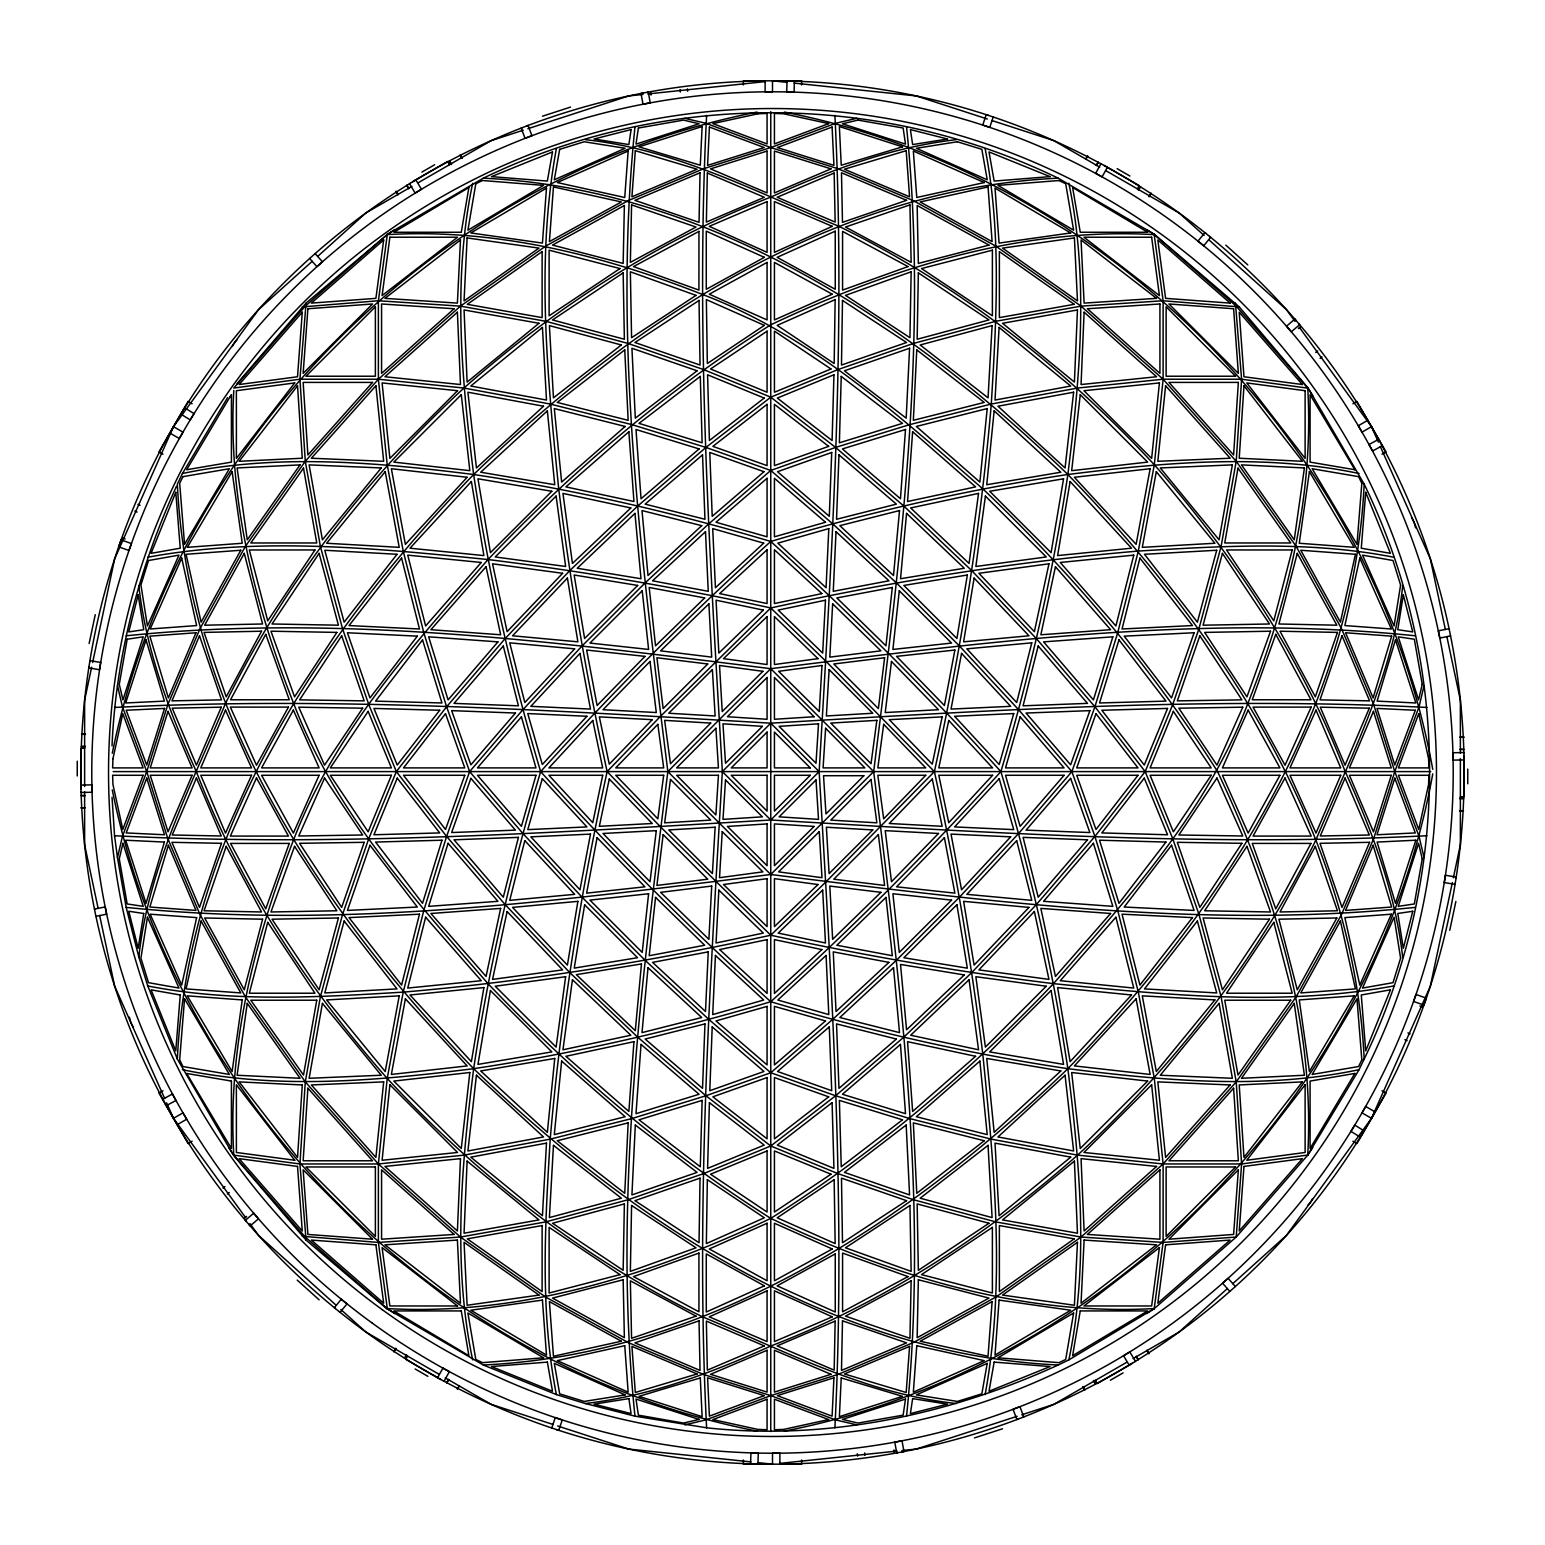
<?xml version="1.0" encoding="UTF-8"?>
<svg xmlns="http://www.w3.org/2000/svg" width="1545" height="1545" viewBox="0 0 1545 1545"><rect width="100%" height="100%" fill="white"/><g stroke="black" fill="none" stroke-linecap="round" stroke-linejoin="round"><path stroke-width="1.5" d="M787.062 80.939L786.714 91.889L794.072 92.121L794.42 81.17L787.062 80.939A691.677 691.677 0 0 0 772.5 80.823L772.5 91.792L765.123 91.792L765.123 80.823M757.938 1464.061L758.286 1453.111L750.928 1452.879L750.58 1463.83L757.938 1464.061A691.677 691.677 0 0 0 772.5 1464.177L772.5 1453.208L779.877 1453.208L779.877 1464.177M386.501 234.743L483.315 178.177C663.249 90.943 878.255 90.943 1058.19 178.177L1154.134 234.125L1239.264 306.914L1308.229 388.201L1364.177 484.145C1451.412 664.08 1451.412 879.105 1364.177 1059.04L1359.059 1069.681L1307.727 1155.139C1315.278 1021.67 1274.123 890.944 1217.537 771.592C1151.913 667.633 1071.805 573.485 982.813 488.857C897.297 414.292 810.198 335.284 702.589 294.496C602.492 254.983 495.501 228.274 387.216 234.628L306.064 303.09L237.022 383.681M112.032 745.926C115.759 656.2 139.204 567.903 176.439 486.366M233.276 1154.984L177.347 1059.04C187.872 832.948 320.645 632.6 473.658 474.508C631.77 321.495 832.118 188.722 1058.19 178.177M1364.177 484.145C1353.632 710.236 1220.859 910.584 1067.846 1068.677C909.754 1221.689 709.387 1354.463 483.315 1365.007L386.501 1308.441L306.064 1240.094L233.913 1155.834M706.606 115.392C695.559 334.126 709.541 553.226 722.345 771.592C709.541 989.959 695.559 1209.059 706.606 1427.792C826.729 1440.944 948.958 1414.969 1058.19 1365.007L1068.85 1359.89L1154.308 1308.557C1020.82 1316.108 890.113 1274.973 770.762 1218.368C666.803 1152.763 572.654 1072.636 488.027 983.644C413.461 898.128 334.435 811.028 293.647 703.438C254.539 604.076 227.636 497.934 233.797 390.441M834.899 1427.792C845.945 1209.059 831.963 989.959 819.159 771.592C831.963 553.226 845.945 334.126 834.899 115.392M634.956 127.018C612.728 341.87 641.349 558.324 667.846 771.592C641.349 984.86 612.728 1201.315 634.956 1416.166L706.606 1427.792M906.548 1416.166C928.777 1201.315 900.175 984.86 873.678 771.592C900.175 558.324 928.777 341.87 906.548 127.018M177.347 1059.04L147.779 985.961L138.838 957.108C148.359 867.015 191.31 785.922 225.493 703.438C283.817 584.087 366.648 478.12 463.925 388.046C554.732 307.996 657.417 240.672 770.762 197.161C829.8 170.317 891.426 147.045 956.278 139.668M1402.667 586.076C1393.146 676.169 1350.214 757.262 1316.012 839.746C1257.688 959.097 1174.876 1065.065 1077.599 1155.139C986.772 1235.189 884.088 1302.512 770.762 1346.023C711.704 1372.868 650.078 1396.139 585.246 1403.517L556.374 1394.575L483.315 1365.007M472.654 183.295C452.473 279.201 461.627 378.139 473.658 474.508C488.741 575.01 511.569 674.219 540.634 771.592C613.462 852.067 690.267 928.893 770.762 1001.72C868.116 1030.785 967.344 1053.593 1067.846 1068.677C1164.215 1080.727 1263.153 1089.862 1359.059 1069.681M1068.85 1359.89C1089.032 1263.984 1079.897 1165.046 1067.846 1068.677C1052.763 968.174 1029.936 868.966 1000.89 771.592C928.062 691.117 851.237 614.292 770.762 541.465C673.388 512.399 574.161 489.591 473.658 474.508C377.308 462.457 278.37 453.322 182.445 473.504L177.347 484.145C187.872 710.236 320.645 910.584 473.658 1068.677C631.77 1221.689 832.118 1354.463 1058.19 1365.007M556.374 148.61C535.709 260.931 547.413 376.15 558.711 488.857C570.433 583.798 586.733 678.139 607.127 771.592C580.746 892.817 560.758 1015.509 550.213 1139.148C545.076 1224.103 539.881 1310.508 556.374 1394.575M985.131 1394.575C1005.814 1282.253 994.092 1167.035 982.813 1054.327C971.071 959.387 954.791 865.045 934.397 771.592C960.778 650.368 980.766 527.675 991.291 404.037C996.428 319.081 1001.623 232.677 985.131 148.61M89.127 643.531L95.249 614.698M91.638 667.189L84.627 700.194L84.627 786.463M92.642 662.477L114.678 558.769L173.504 426.671L258.498 309.676L312.225 261.298M1452.358 882.523L1430.322 986.231L1371.496 1118.329L1286.502 1235.324L1232.775 1283.702M1453.362 877.811L1460.373 844.806L1460.373 758.537M1449.751 930.302L1455.873 901.469M112.264 753.303C175.666 438.065 441.503 173.697 757.127 112.07M1432.756 773.871C1374.297 1095.869 1105.66 1368.522 784.397 1431.114M138.838 957.108L126.188 907.378L117.459 857.591L122.441 836.424L146.736 771.592L167.826 704.597L199.884 628.873L245.346 546.409L305.292 461.298L378.39 379.22L460.449 306.142L545.578 246.176L628.042 200.715L703.767 168.656L770.762 147.567L835.594 123.291L856.76 118.308M1424.046 685.594L1419.063 706.76L1394.768 771.592L1373.698 838.587L1341.639 914.312L1296.178 996.776L1236.212 1081.886L1163.115 1163.964L1081.056 1237.043L995.926 1297.008L913.481 1342.47L837.757 1374.529L770.762 1395.618L705.93 1419.894L684.763 1424.876M306.064 303.09L299.923 379.22L305.292 461.298L320.394 546.409L342.604 628.873L368.791 704.597L396.35 771.592L446.602 836.424L505.022 904.462L569.777 972.577L637.892 1037.313L705.93 1095.753L770.762 1146.004L837.757 1173.543L913.481 1199.75L995.926 1221.94L1081.056 1237.043L1163.115 1242.431L1236.212 1237.043L1307.727 1155.139L1312.767 1147.51M387.37 234.125L378.39 300.754L378.39 379.22L387.216 464.755L403.206 551.063L423.832 632.813L446.602 706.76L469.622 771.592L522.963 833.547L582.156 897.317L645.018 960.198L708.807 1019.391L770.762 1072.732L835.594 1095.753L909.522 1118.522L991.291 1139.148L1077.599 1155.139L1163.115 1163.964L1241.601 1163.964L1308.229 1154.984M1154.134 1309.059L1163.115 1242.431L1163.115 1163.964L1154.308 1078.429L1138.317 992.122L1117.692 910.372L1094.903 836.424L1071.882 771.592L1018.541 709.638L959.348 645.868L896.486 582.986L832.697 523.794L770.762 470.452L705.93 447.432L631.982 424.663L550.213 404.037L463.925 388.046L378.39 379.22L299.923 379.22L233.797 388.046L305.292 306.142L387.216 234.628L394.844 229.568M551.758 1428.005L555.254 1417.615L562.245 1419.971L558.749 1430.361L551.758 1428.005A691.677 691.677 0 0 1 443.589 1380.96M993.242 116.995L989.746 127.385L982.755 125.029L986.251 114.639L993.242 116.995A691.677 691.677 0 0 1 1101.411 164.04M395.713 1348.302L393.84 1351.817L396.003 1348.476M1085.845 159.347L1087.719 155.833L1085.556 159.174M448.571 1379.415L446.698 1382.929L448.861 1379.608M1096.429 165.585L1098.302 162.071L1096.139 165.392M459.155 1385.653L457.281 1389.167L459.444 1385.826M1149.287 196.698L1151.16 193.183L1148.997 196.524M407.61 1356.124L405.775 1359.31L440.866 1379.588M1137.39 188.876L1139.225 185.69L1104.134 165.412M182.445 473.504L227.521 397.722M1138.433 190.305L1140.596 186.964M404.404 1358.036L406.567 1354.695M317.594 256.47L365.953 212.92L411.858 186.424M1227.406 1288.53L1179.047 1332.08L1133.142 1358.576M309.657 258.459L315.18 253.592L322.422 261.8L316.899 266.686L309.657 258.459A691.677 691.677 0 0 0 89.707 662.013M1235.343 1286.541L1229.82 1291.408L1222.578 1283.2L1228.101 1278.314L1235.343 1286.541A691.677 691.677 0 0 0 1455.293 882.987M1298.418 328.583L1300.349 327.173M1315.741 352.434L1317.673 351.024M1320.087 358.401L1322.018 356.992M222.982 1188.008L224.913 1186.599M227.327 1193.976L229.259 1192.566M244.651 1217.827L246.582 1216.417M1146.66 1313.617L1154.308 1308.557L1236.212 1237.043L1241.601 1163.964L1236.212 1081.886L1221.11 996.776L1198.92 914.312L1172.713 838.587L1145.173 771.592L1094.903 706.76L1036.483 638.722L971.728 570.607L903.613 505.872L835.594 447.432L770.762 397.181L703.767 369.641L628.042 343.434L545.578 321.244L460.449 306.142L378.39 300.754L302.26 306.914M421.882 172.113L434.647 164.755M412.554 181.769L447.664 161.491L449.498 164.678M418.54 182.561L491.175 140.634L523.253 130.205M162.998 1090.77L158.942 1093.107L188.065 1143.551L192.121 1141.214M1352.879 403.786L1356.935 401.449L1386.058 451.893L1382.003 454.23M1367.827 420.279L1358.325 425.763L1362.014 432.136L1371.496 426.671L1378.372 442.082M166.628 1102.918L173.504 1118.329L182.986 1112.863L186.675 1119.237L177.173 1124.721M1126.459 1362.439L1053.825 1404.366L1021.747 1414.795M1132.446 1363.231L1097.336 1383.509L1095.502 1380.322M1110.353 1380.245L1123.118 1372.887M542.507 116.203L570.53 107.088M527.849 128.718L628.699 95.944L643.068 94.438M1017.151 1416.282L916.301 1449.055L901.932 1450.562M974.47 1437.912L1002.493 1428.797M1449.094 628.68L1438.356 630.843L1439.805 638.066L1450.543 635.903L1449.094 628.68A691.677 691.677 0 0 0 1382.022 445.559M94.457 909.097L105.195 906.934L106.644 914.157L95.906 916.32L94.457 909.097A691.677 691.677 0 0 1 81.093 791.87M147.779 557.224C260.081 536.54 375.3 548.243 488.027 559.541C582.967 571.264 677.309 587.563 770.762 607.957C891.967 581.577 1014.659 561.588 1138.317 551.063C1223.254 545.926 1309.677 540.731 1393.725 557.224M1393.725 985.961C1281.423 1006.645 1166.205 994.941 1053.497 983.644C958.557 971.921 864.215 955.621 770.762 935.227C649.537 961.608 526.845 981.596 403.206 992.122C318.251 997.259 231.827 1002.454 147.779 985.961M126.188 635.806C341.039 613.558 557.475 642.179 770.762 668.676C984.03 642.179 1200.484 613.558 1415.317 635.806M1415.317 907.378C1200.484 929.626 984.03 901.005 770.762 874.509C557.475 901.005 341.039 929.626 126.188 907.378M647.876 93.936L765.316 81.595M779.684 1463.405L897.124 1451.064M114.562 707.455C333.276 696.389 552.395 710.391 770.762 723.176C989.128 710.391 1208.229 696.389 1426.943 707.455M1426.943 835.729C1208.229 846.795 989.128 832.794 770.762 820.009C552.395 832.794 333.276 846.795 114.562 835.729L112.032 797.259M85.458 734.087L81.479 734.223L85.439 734.435M85.342 746.351L81.364 746.486L85.342 746.698M1460.179 737.293L1464.158 737.158L1460.179 736.946M84.936 795.424L80.939 795.578L84.917 795.772M1460.064 749.576L1464.061 749.422L1460.083 749.228M84.82 807.707L80.842 807.842L84.82 808.054M1459.658 798.649L1463.636 798.514L1459.658 798.302M1459.542 810.913L1463.521 810.777L1459.562 810.565M84.627 748.321L80.939 748.321L80.939 788.838M113.191 771.592L1430.709 771.592M1460.373 796.679L1464.061 796.679L1464.061 756.162M483.315 178.177C709.387 188.722 909.754 321.495 1067.846 474.508C1220.859 632.6 1353.632 832.948 1364.177 1059.04M772.5 80.823L786.888 82.349M794.072 83.102L916.301 95.944L987.352 119.023M750.928 1461.898L628.699 1449.055L557.648 1425.977M758.112 1462.651L772.5 1464.177M585.246 139.668C675.339 149.189 756.432 192.14 838.916 226.323C958.248 284.647 1064.235 367.478 1154.308 464.755C1234.358 555.582 1301.662 658.267 1345.193 771.592C1372.037 830.65 1395.309 892.276 1402.667 957.108M956.278 1403.517C866.166 1393.996 785.072 1351.045 702.589 1316.861C583.257 1258.538 477.289 1175.706 387.216 1078.429C307.165 987.603 239.842 884.918 196.331 771.592C169.487 712.535 146.196 650.909 138.838 586.076M1359.059 473.504C1263.153 453.322 1164.215 462.457 1067.846 474.508C967.344 489.591 868.116 512.399 770.762 541.465C690.267 614.292 613.462 691.117 540.634 771.592C511.569 868.966 488.741 968.174 473.658 1068.677C461.627 1165.046 452.473 1263.984 472.654 1359.89M182.445 1069.681C278.37 1089.862 377.308 1080.727 473.658 1068.677C574.161 1053.593 673.388 1030.785 770.762 1001.72C851.237 928.893 928.062 852.067 1000.89 771.592C1029.936 674.219 1052.763 575.01 1067.846 474.508C1079.897 378.139 1089.032 279.201 1068.85 183.295M1155.003 234.743L1154.308 234.628C1020.82 227.076 890.113 268.212 770.762 324.817C666.803 390.421 572.654 470.549 488.027 559.541C413.461 645.057 334.435 732.156 293.647 839.746C254.152 939.843 227.424 1046.834 233.797 1155.139L305.292 1237.043L387.216 1308.557L394.844 1313.617M386.501 1308.441L387.216 1308.557C520.684 1316.108 651.391 1274.973 770.762 1218.368C874.702 1152.763 968.85 1072.636 1053.497 983.644C1128.043 898.128 1207.07 811.028 1247.858 703.438C1287.371 603.342 1314.08 496.351 1307.727 388.046L1307.591 387.351M784.397 112.07C1105.66 174.662 1374.297 447.316 1432.756 769.313M757.127 1431.114C441.503 1369.488 175.666 1105.119 112.264 789.881M684.763 118.308L705.93 123.291L770.762 147.567L837.757 168.656L913.481 200.715L995.926 246.176L1081.056 306.142L1163.115 379.22L1236.212 461.298L1296.178 546.409L1341.639 628.873L1373.698 704.597L1394.768 771.592L1419.063 836.424L1424.046 857.591M856.76 1424.876L835.594 1419.894L770.762 1395.618L703.767 1374.529L628.042 1342.47L545.578 1297.008L460.449 1237.043L378.39 1163.964L305.292 1081.886L245.346 996.776L199.884 914.312L167.826 838.587L146.736 771.592L122.441 706.76L117.459 685.594M1239.264 306.914L1163.115 300.754L1081.056 306.142L995.926 321.244L913.481 343.434L837.757 369.641L770.762 397.181L705.93 447.432L637.892 505.872L569.777 570.607L505.022 638.722L446.602 706.76L396.35 771.592L368.791 838.587L342.604 914.312L320.394 996.776L305.292 1081.886L299.923 1163.964L306.064 1240.094M302.26 1236.27L378.39 1242.431L460.449 1237.043L545.578 1221.94L628.042 1199.75L703.767 1173.543L770.762 1146.004L835.594 1095.753L903.613 1037.313L971.728 972.577L1036.483 904.462L1094.903 836.424L1145.173 771.592L1172.713 704.597L1198.92 628.873L1221.11 546.409L1236.212 461.298L1241.601 379.22L1235.44 303.09M585.246 1403.517L634.956 1416.166M1308.229 388.201L1241.601 379.22L1163.115 379.22L1077.599 388.046L991.291 404.037L909.522 424.663L835.594 447.432L770.762 470.452L708.807 523.794L645.018 582.986L582.156 645.868L522.963 709.638L469.622 771.592L446.602 836.424L423.832 910.372L403.206 992.122L387.216 1078.429L378.39 1163.964L378.39 1242.431L387.37 1309.059M991.948 120.529L1053.825 140.634L1099.75 167.13M553.052 1424.471L491.175 1404.366L445.25 1377.87M1419.894 1006.007L1422.076 1006.973M1407.92 1032.929L1410.102 1033.895M1404.907 1039.669L1407.089 1040.635M137.911 504.365L140.093 505.331M134.898 511.105L137.08 512.071M122.924 538.027L125.106 538.993M1117.132 168.675L1129.897 176.033M1106.413 170.993L1179.047 212.92L1204.134 235.497M192.121 403.786L188.065 401.449L158.942 451.893L162.998 454.23M1382.003 1090.77L1386.058 1093.107L1356.935 1143.551L1352.879 1141.214M1375.185 1111.956L1365.703 1106.471L1362.014 1112.863L1371.496 1118.329M173.504 426.671L182.986 432.136L179.297 438.529L169.815 433.044M438.587 1374.007L365.953 1332.08L340.866 1309.503M415.103 1368.967L427.868 1376.325M1146.66 229.568L1154.308 234.628L1236.212 306.142L1307.727 388.046L1312.767 395.674M1225.861 245.172L1247.781 264.89M1209.503 240.344L1242.837 270.375M1243.532 270.974L1286.502 309.676L1295.019 321.379M301.468 1274.026L258.498 1235.324L249.981 1223.621M302.163 1274.625L335.497 1304.656M297.219 1280.11L319.139 1299.828M1299.268 327.231L1371.496 426.671M173.504 1118.329L245.732 1217.769M228.737 1147.51L233.797 1155.139L299.923 1163.964L378.39 1163.964L463.925 1155.139L550.213 1139.148L631.982 1118.522L705.93 1095.753L770.762 1072.732L832.697 1019.391L896.486 960.198L959.348 897.317L1018.541 833.547L1071.882 771.592L1094.903 706.76L1117.692 632.813L1138.317 551.063L1154.308 464.755L1163.115 379.22L1163.115 300.754L1154.134 234.125M462.245 158.285L460.14 154.906L461.936 158.459M451.565 164.33L449.46 160.95L451.256 164.504M1146.815 1350.446L1148.939 1353.826L1147.124 1350.272M408.865 188.509L406.741 185.13L408.556 188.683M1136.135 1356.491L1138.259 1359.87L1136.444 1356.317M398.185 194.554L396.061 191.174L397.876 194.728M1093.435 1380.67L1095.54 1384.05L1093.744 1380.496M1082.755 1386.715L1084.86 1390.094L1083.064 1386.541M1380.322 446.486L1430.322 558.769L1445.347 629.491M164.678 1098.514L114.678 986.231L99.653 915.509M1446.854 636.559L1460.373 700.194L1460.373 753.226M98.146 908.441L84.627 844.806L84.627 791.774M114.562 835.729L117.459 857.591M893.976 1449.925L894.227 1452.3M864.659 1452.995L864.91 1455.371M857.34 1453.768L857.591 1456.143M687.409 88.857L687.66 91.232M680.09 89.629L680.341 92.005M650.773 92.7L651.024 95.075M1467.75 769.043L1467.75 783.798M801.623 84.956L801.623 80.823L743.377 80.823L743.377 84.956M801.623 1460.044L801.623 1464.177L743.377 1464.177L743.377 1460.044M770.762 111.646L770.762 1431.539M77.25 761.202L77.25 775.957M1464.061 760.391A691.677 691.677 0 0 1 1456.047 878.217M1229.897 1291.35A691.677 691.677 0 0 1 1134.976 1361.57M1130.843 1364.1A691.677 691.677 0 0 1 1022.713 1417.325M1018.213 1419.063A691.677 691.677 0 0 1 902.183 1451.894M897.452 1452.783A691.677 691.677 0 0 1 779.704 1464.139M750.87 1463.83A691.677 691.677 0 0 1 556.451 1429.569M437.216 1377.464A691.677 691.677 0 0 1 339.185 1311.608M335.419 1308.557A691.677 691.677 0 0 1 248.957 1224.509M245.829 1220.859A691.677 691.677 0 0 1 165.257 1103.671M162.978 1099.441A691.677 691.677 0 0 1 95.944 916.301M80.939 784.609A691.677 691.677 0 0 1 88.953 666.783M315.103 253.65A691.677 691.677 0 0 1 410.024 183.43M414.157 180.9A691.677 691.677 0 0 1 522.287 127.675M526.787 125.937A691.677 691.677 0 0 1 642.817 93.106M647.548 92.217A691.677 691.677 0 0 1 765.296 80.861M794.13 81.17A691.677 691.677 0 0 1 988.549 115.431M1107.784 167.536A691.677 691.677 0 0 1 1205.815 233.392M1209.581 236.443A691.677 691.677 0 0 1 1296.043 320.491M1299.171 324.141A691.677 691.677 0 0 1 1379.743 441.329M1450.523 635.806A691.677 691.677 0 0 1 1463.907 753.13M232.329 346.447A25.126 25.126 0 0 1 237.389 339.456M133.43 1027.27A25.126 25.126 0 0 1 129.471 1017.189M1312.671 1198.553A25.126 25.126 0 0 1 1307.611 1205.544M1411.57 517.729A25.126 25.126 0 0 1 1415.529 527.811M700.039 1178.14L699.035 1242.74L634.937 1200.677L700.039 1178.14M707.34 1179.665L706.355 1243.59L764.331 1217.808L707.34 1179.665M835.15 299.595L834.165 363.519L777.174 325.377L835.15 299.595M842.488 300.445L841.484 365.045L906.567 342.507L842.488 300.445M624.373 1203.922L623.156 1270.318L552.531 1223.254L624.373 1203.922M631.577 1205.486L630.36 1271.38L696.022 1247.8L631.577 1205.486M911.144 271.804L909.947 337.698L845.482 295.385L911.144 271.804M918.348 272.866L917.151 339.263L988.974 319.931L918.348 272.866M624.373 205.485L623.156 263.423L552.531 245.095L624.373 205.485M631.577 204.886L630.36 262.36L696.022 227.038L631.577 204.886M700.039 172.77L699.035 222.345L634.937 200.329L700.039 172.77M707.34 173.04L706.355 222.094L764.331 197.277L707.34 173.04M835.15 1321.091L834.165 1370.145L777.174 1345.907L835.15 1321.091M842.488 1320.84L841.484 1370.415L906.567 1342.856L842.488 1320.84M911.144 1280.824L909.947 1338.298L845.482 1316.147L911.144 1280.824M918.348 1279.762L917.151 1337.7L988.974 1298.09L918.348 1279.762M702.125 1100.388L700.291 1166.784L639.012 1119.816L702.125 1100.388M709.406 1102.647L707.591 1168.387L764.196 1145.115L709.406 1102.647M833.933 374.798L832.098 440.537L777.309 398.069L833.933 374.798M841.233 376.401L839.379 442.797L902.492 423.369L841.233 376.401M112.939 758.73L112.63 767.904L143.106 767.904L122.789 713.693L112.939 758.73M1428.874 775.281L1428.584 784.454L1418.735 829.491L1398.418 775.281L1428.874 775.281M704.964 1023.91L702.531 1088.337L645.153 1039.051L704.964 1023.91M712.206 1026.884L709.792 1090.712L763.983 1071.477L712.206 1026.884M831.712 452.473L829.298 516.3L777.521 471.708L831.712 452.473M838.974 454.848L836.54 519.274L896.37 504.134L838.974 454.848M460.468 1158.653L457.397 1230.979L384.937 1166.436L460.468 1158.653M467.111 1161.106L464.06 1233.219L538.993 1219.913L467.111 1161.106M1077.464 309.966L1074.412 382.078L1002.531 323.272L1077.464 309.966M1084.107 312.206L1081.056 384.531L1156.568 376.748L1084.107 312.206M708.247 951.874L705.505 1011.511L652.569 962.38L708.247 951.874M715.432 955.447L712.708 1014.582L763.693 1000.04L715.432 955.447M828.796 528.602L826.073 587.737L777.83 543.145L828.796 528.602M836.019 531.673L833.257 591.31L888.935 580.804L836.019 531.673M702.125 126.516L700.291 165.238L639.012 146.852L702.125 126.516M709.406 127.038L707.591 165.373L764.196 147.548L709.406 127.038M833.933 1377.812L832.098 1416.147L777.309 1395.637L833.933 1377.812M841.233 1377.947L839.379 1416.668L902.492 1396.332L841.233 1377.947M460.468 239.977L457.397 303.11L384.937 298.359L460.468 239.977M467.111 237.93L464.06 300.889L538.993 248.108L467.111 237.93M628.158 1122.867L624.74 1193.3L557.262 1140.751L628.158 1122.867M635.323 1125.03L631.924 1194.922L697.085 1172.385L635.323 1125.03M909.58 348.262L906.181 418.154L844.42 370.8L909.58 348.262M916.764 349.885L913.346 420.317L984.242 402.434L916.764 349.885M1077.464 1242.296L1074.412 1305.255L1002.531 1295.077L1077.464 1242.296M1084.107 1240.075L1081.056 1303.207L1156.568 1244.826L1084.107 1240.075M711.704 886.058L708.885 939.341L660.603 892.334L711.704 886.058M718.85 890.113L716.05 942.991L763.327 933.083L718.85 890.113M825.474 600.194L822.674 653.072L778.197 610.101L825.474 600.194M832.639 603.844L829.819 657.127L880.901 650.851L832.639 603.844M546.486 1143.126L542.43 1215.741L470.8 1157.147L546.486 1143.126M553.458 1145.347L549.402 1217.576L621.341 1198.205L553.458 1145.347M992.102 325.609L988.047 397.837L920.163 344.979L992.102 325.609M999.094 327.443L995.019 400.058L1070.704 386.038L999.094 327.443M715.142 827.212L712.399 873.601L668.753 829.935L715.142 827.212M722.23 831.635L719.526 877.695L762.882 871.863L722.23 831.635M821.979 665.489L819.275 711.55L778.622 671.322L821.979 665.489M829.105 669.584L826.382 715.972L872.77 713.249L829.105 669.584M718.444 775.281L715.895 814.93L676.652 775.281L718.444 775.281M725.513 779.955L722.983 819.371L762.4 816.841L725.513 779.955M818.522 723.813L816.011 763.23L779.124 726.343L818.522 723.813M825.609 728.255L823.079 767.904L864.872 767.904L825.609 728.255M302.279 1084.957L297.528 1157.417L239.147 1081.886L302.279 1084.957M307.899 1088.201L303.148 1160.778L372.538 1160.778L307.899 1088.201M1238.356 382.407L1233.605 454.983L1168.966 382.407L1238.356 382.407M1243.976 385.767L1239.225 458.228L1302.377 461.298L1243.976 385.767M633.952 1041.678L628.873 1111.454L565.914 1056.297L633.952 1041.678M641.04 1044.42L635.999 1113.694L699.074 1094.266L641.04 1044.42M905.505 429.491L900.465 498.765L842.431 448.919L905.505 429.491M912.631 431.731L907.552 501.507L975.59 486.887L912.631 431.731M302.279 312.206L297.528 376.748L239.147 384.531L302.279 312.206M307.899 308.749L303.148 373.369L372.538 303.979L307.899 308.749M546.486 188.104L542.43 243.086L470.8 232.947L546.486 188.104M553.458 186.926L549.402 241.599L621.341 201.951L553.458 186.926M628.158 151.004L624.74 197.49L557.262 182.561L628.158 151.004M635.323 150.695L631.924 196.814L697.085 169.216L635.323 150.695M909.58 1346.371L906.181 1392.489L844.42 1373.968L909.58 1346.371M916.764 1345.695L913.346 1392.18L984.242 1360.624L916.764 1345.695M992.102 1301.585L988.047 1356.259L920.163 1341.234L992.102 1301.585M999.094 1300.098L995.019 1355.081L1070.704 1310.237L999.094 1300.098M1238.356 1169.816L1233.605 1234.436L1168.966 1239.206L1238.356 1169.816M1243.976 1166.436L1239.225 1230.979L1302.377 1158.653L1243.976 1166.436M180.244 994.98L175.782 1050.89L151.082 989.843L180.244 994.98M184.55 998.823L179.684 1059.831L182.909 1066.533L229.355 1074.451L184.55 998.823M1361.821 483.353L1356.973 544.361L1312.168 468.734L1358.615 476.652L1361.821 483.353M1365.722 492.295L1361.28 548.205L1390.423 553.342L1365.722 492.295M641.465 963.945L635.304 1030.689L576.362 974.663L641.465 963.945M648.012 967.691L642.005 1032.62L701.7 1017.518L648.012 967.691M899.518 510.565L893.512 575.493L839.823 525.667L899.518 510.565M906.567 513.384L900.523 578.738L964.273 568.251L906.567 513.384M554.752 1058.46L547.355 1132.331L480.688 1070.955L554.752 1058.46M561.646 1061.087L554.288 1134.609L625.146 1116.726L561.646 1061.087M987.216 408.575L979.858 482.098L916.359 426.459L987.216 408.575M994.15 410.854L986.753 484.724L1060.836 472.229L994.15 410.854M383.681 1081.886L375.898 1157.417L311.375 1084.957L383.681 1081.886M389.881 1084.783L382.098 1160.256L457.552 1152.473L389.881 1084.783M1159.426 382.928L1151.643 458.401L1083.953 390.711L1159.426 382.928M1165.606 385.767L1157.823 461.298L1230.148 458.228L1165.606 385.767M648.61 893.744L642.218 952.415L589.939 900.117L648.61 893.744M655.543 897.394L649.19 955.718L704.655 945.25L655.543 897.394M892.315 587.467L885.961 645.791L836.849 597.934L892.315 587.467M899.287 590.769L892.894 649.441L951.566 643.068L899.287 590.769M469.834 1072.52L461.279 1148.495L393.84 1081.075L469.834 1072.52M476.439 1075.204L467.903 1150.967L543.531 1136.966L476.439 1075.204M1073.62 392.218L1065.065 467.98L997.973 406.219L1073.62 392.218M1080.245 394.69L1071.67 470.665L1147.665 462.109L1080.245 394.69M656.297 830.65L650.02 881.731L602.994 833.47L656.297 830.65M663.153 834.609L656.915 885.439L707.726 879.202L663.153 834.609M884.609 657.745L878.371 708.576L833.779 663.983L884.609 657.745M891.484 661.453L885.227 712.535L938.51 709.715L891.484 661.453M383.681 239.977L375.898 298.359L311.375 303.11L383.681 239.977M389.881 237.215L382.098 295.578L457.552 237.215L389.881 237.215M1159.426 1247.607L1151.643 1305.969L1083.953 1305.969L1159.426 1247.607M1165.606 1244.826L1157.823 1303.207L1230.148 1240.075L1165.606 1244.826M565.644 976.71L556.103 1047.104L495.25 986.231L565.644 976.71M572.442 979.723L562.959 1049.789L630.823 1035.227L572.442 979.723M663.693 775.281L657.822 818.831L615.74 775.281L663.693 775.281M670.472 779.472L664.64 822.828L710.719 820.105L670.472 779.472M876.865 720.356L871.032 763.713L830.785 723.079L876.865 720.356M883.682 724.354L877.83 767.904L925.764 767.904L883.682 724.354M978.545 493.396L969.063 563.462L910.681 507.957L978.545 493.396M985.401 496.08L975.861 566.474L1046.255 556.953L985.401 496.08M242.237 999.924L232.117 1071.535L187.273 995.849L242.237 999.924M247.258 1003.362L237.1 1075.243L300.058 1078.294L247.258 1003.362M1304.405 467.942L1294.246 539.823L1241.465 464.89L1304.405 467.942M1309.407 471.65L1299.268 543.261L1354.231 547.336L1309.407 471.65M631.094 129.587L628.873 144.573L594.033 139.011L631.094 129.587M638.394 128.023L635.999 144.11L699.074 123.774L683.527 120.104L638.394 128.023M905.505 1399.075L903.13 1415.162L857.996 1423.08L842.431 1419.411L905.505 1399.075M912.631 1398.611L910.411 1413.598L947.491 1404.173L912.631 1398.611M143.743 913.481L138.181 948.321L128.756 911.26L143.743 913.481M147.432 917.209L140.923 958.151L148.513 982.678L178.969 988.066L147.432 917.209M1400.6 585.034L1394.073 625.976L1362.535 555.138L1392.991 560.507L1400.6 585.034M1403.323 594.864L1397.781 629.703L1412.767 631.924L1403.323 594.864M89.938 660.661L88.741 667.942L99.556 669.7L100.734 662.438L89.938 660.661M577.888 901.353L567.401 965.104L512.554 907.398L577.888 901.353M584.647 904.81L574.238 968.116L637.525 957.707L584.647 904.81M967.344 575.01L956.896 638.491L903.864 585.439L967.344 575.01M974.103 578.081L963.616 641.832L1028.97 635.787L974.103 578.081M1445.444 875.3L1444.266 882.562L1455.062 884.339L1456.259 877.058L1445.444 875.3M483.894 987.603L471.38 1061.666L410.004 994.98L483.894 987.603M490.422 990.519L477.965 1064.389L551.835 1051.913L490.422 990.519M1063.559 478.795L1051.083 552.666L989.688 491.271L1063.559 478.795M1070.125 481.519L1057.61 555.582L1131.5 548.205L1070.125 481.519M468.888 187.486L461.279 232.252L393.84 232.252L468.888 187.486M475.802 183.739L467.903 230.186L543.531 185.381L482.523 180.514L475.802 183.739M1073.62 1312.999L1065.702 1359.445L1059.001 1362.671L997.973 1357.804L1073.62 1312.999M1080.245 1310.932L1072.616 1355.699L1147.665 1310.932L1080.245 1310.932M127.173 639.224L119.274 684.358L122.943 699.904L143.26 636.83L127.173 639.224M1422.23 858.827L1414.332 903.96L1398.244 906.355L1418.58 843.28L1422.23 858.827M316.764 1000.214L303.496 1075.05L250.792 1000.214L316.764 1000.214M322.422 1003.362L309.135 1078.294L381.248 1075.243L322.422 1003.362M552.511 151.931L547.355 181.074L491.445 176.632L552.511 151.931M559.676 149.344L554.288 179.799L625.146 148.281L584.184 141.754L559.676 149.344M987.216 1363.385L981.847 1393.841L957.321 1401.431L916.359 1394.903L987.216 1363.385M994.15 1362.111L989.012 1391.253L1050.059 1366.553L994.15 1362.111M1232.369 464.89L1219.082 539.823L1160.276 467.942L1232.369 464.89M1238.008 468.135L1224.741 542.971L1290.712 542.971L1238.008 468.135M399.228 995.849L385.207 1071.535L326.613 999.924L399.228 995.849M405.389 998.823L391.368 1074.451L467.15 1065.915L405.389 998.823M1150.137 468.734L1136.116 544.361L1074.374 477.27L1150.137 468.734M1156.317 471.65L1142.296 547.336L1214.911 543.261L1156.317 471.65M590.48 834.107L579.974 889.785L530.843 836.849L590.48 834.107M597.104 837.68L586.636 893.145L644.96 886.811L597.104 837.68M954.887 650.039L944.401 705.505L896.563 656.374L954.887 650.039M961.55 653.4L951.025 709.078L1010.681 706.335L961.55 653.4M602.704 775.281L592.778 822.712L548.919 775.281L602.704 775.281M609.271 779.028L599.344 826.305L652.241 823.504L609.271 779.028M942.16 716.88L932.253 764.157L889.283 719.68L942.16 716.88M948.746 720.472L938.8 767.904L992.585 767.904L948.746 720.472M500.657 908.402L486.057 976.44L430.9 913.481L500.657 908.402M507.127 911.531L492.546 979.395L562.612 969.893L507.127 911.531M1048.958 563.809L1034.378 631.654L978.893 573.292L1048.958 563.809M1055.447 566.745L1040.847 634.783L1110.604 629.703L1055.447 566.745M196.64 917.614L181.711 985.092L150.174 914.196L196.64 917.614M201.101 921.013L186.095 988.897L240.769 992.933L201.101 921.013M1355.428 554.288L1340.403 622.172L1300.755 550.252L1355.428 554.288M1359.793 558.093L1344.865 625.571L1391.35 628.989L1359.793 558.093M122.943 843.28L119.274 858.827L127.173 903.96L143.26 906.355L122.943 843.28M1422.23 684.358L1418.58 699.904L1398.244 636.83L1414.332 639.224L1422.23 684.358M419.487 914.196L401.584 985.092L349.035 917.614L419.487 914.196M425.628 917.209L407.745 988.066L481.248 980.708L425.628 917.209M518.425 837.371L503.303 897.201L454.018 839.804L518.425 837.371M524.817 840.654L509.734 900.349L574.643 894.343L524.817 840.654M1031.79 642.836L1016.687 702.531L966.861 648.842L1031.79 642.836M1038.201 645.984L1023.08 705.814L1087.506 703.381L1038.201 645.984M1133.76 555.138L1115.896 625.976L1060.256 562.477L1133.76 555.138M1139.92 558.093L1122.037 628.989L1192.47 625.571L1139.92 558.093M138.181 594.864L128.756 631.924L143.743 629.703L138.181 594.864M1412.767 911.26L1403.323 948.321L1397.781 913.481L1412.767 911.26M262.573 919.198L244.264 989.824L204.655 917.981L262.573 919.198M267.729 922.346L249.344 993.223L314.968 993.223L267.729 922.346M1292.18 549.962L1273.795 620.839L1226.556 549.962L1292.18 549.962M1297.259 553.361L1278.932 623.987L1336.85 625.204L1297.259 553.361M338.432 917.981L319.1 989.824L272.017 919.198L338.432 917.981M344.149 921.013L324.778 992.933L397.007 988.897L344.149 921.013M1216.726 550.252L1197.375 622.172L1144.497 554.288L1216.726 550.252M1222.423 553.361L1203.072 625.204L1269.488 623.987L1222.423 553.361M535.98 775.281L521.418 826.343L477.444 775.281L535.98 775.281M542.314 778.661L527.772 829.626L586.907 826.923L542.314 778.661M1013.732 713.558L999.209 764.524L954.598 716.281L1013.732 713.558M1020.106 716.841L1005.525 767.904L1064.08 767.904L1020.106 716.841M164.407 842.064L146.022 903.323L125.666 840.21L164.407 842.064M168.386 845.25L149.846 907.031L195.983 910.43L168.386 845.25M1391.659 636.154L1373.119 697.934L1345.541 632.755L1391.659 636.154M1395.483 639.862L1377.097 701.121L1415.838 702.975L1395.483 639.862M441.967 840.21L422.538 903.323L375.57 842.064L441.967 840.21M448.089 843.28L428.66 906.355L497.934 901.314L448.089 843.28M1112.844 636.83L1093.416 699.904L1043.59 641.87L1112.844 636.83M1118.986 639.862L1099.538 702.975L1165.954 701.121L1118.986 639.862M148.513 560.507L140.923 585.034L147.432 625.976L178.969 555.138L148.513 560.507M1400.6 958.151L1392.991 982.678L1362.535 988.066L1394.073 917.209L1400.6 958.151M164.542 708.421L146.717 765.045L126.188 710.256L164.542 708.421M168.038 711.357L150.232 767.904L192.101 767.904L168.038 711.357M1391.272 775.281L1373.466 831.828L1349.403 775.281L1391.272 775.281M1394.787 778.139L1376.981 834.764L1415.317 832.929L1394.787 778.139M146.022 639.862L125.666 702.975L164.407 701.121L146.022 639.862M1415.838 840.21L1395.483 903.323L1377.097 842.064L1415.838 840.21M221.495 843.319L199.498 907.398L171.939 842.315L221.495 843.319M226.207 846.332L204.056 910.778L261.53 911.975L226.207 846.332M1337.449 632.407L1315.316 696.853L1279.994 631.21L1337.449 632.407M1342.026 635.787L1320.009 699.866L1369.585 700.87L1342.026 635.787M364.195 842.315L341.677 907.398L299.614 843.319L364.195 842.315M369.97 845.25L347.413 910.43L417.324 907.031L369.97 845.25M1194.092 632.755L1171.554 697.934L1124.2 636.154L1194.092 632.755M1199.828 635.787L1177.309 700.87L1241.91 699.866L1199.828 635.787M464.775 775.281L445.52 829.491L403.496 775.281L464.775 775.281M470.877 778.371L451.642 832.543L515.451 830.148L470.877 778.371M1089.882 710.642L1070.627 764.814L1026.054 713.037L1089.882 710.642M1095.984 713.693L1076.73 767.904L1138.008 767.904L1095.984 713.693M121.128 539.881L118.637 546.814L128.95 550.503L131.441 543.57L121.128 539.881M1416.05 994.497L1413.559 1001.43L1423.872 1005.119L1426.363 998.186L1416.05 994.497M289.263 843.416L265.759 908.846L230.533 843.416L289.263 843.416M294.554 846.332L270.974 911.975L336.868 910.778L294.554 846.332M1270.531 631.21L1246.95 696.853L1204.656 632.407L1270.531 631.21M1275.764 634.338L1252.261 699.788L1310.971 699.788L1275.764 634.338M143.106 775.281L122.789 829.491L112.939 784.454L112.63 775.281L143.106 775.281M146.717 778.139L126.188 832.929L164.542 834.764L146.717 778.139M1415.317 710.256L1394.787 765.045L1376.981 708.421L1415.317 710.256M1418.735 713.693L1398.418 767.904L1428.874 767.904L1428.584 758.73L1418.735 713.693M175.782 492.295L151.082 553.342L180.244 548.205L175.782 492.295M1390.423 989.843L1365.722 1050.89L1361.28 994.98L1390.423 989.843M391.406 775.281L368.154 831.828L330.321 775.281L391.406 775.281M397.239 778.139L373.948 834.764L439.707 832.929L397.239 778.139M1167.556 708.421L1144.285 765.045L1101.817 710.256L1167.556 708.421M1173.35 711.357L1150.098 767.904L1211.203 767.904L1173.35 711.357M195.983 632.755L168.386 697.934L149.846 636.154L195.983 632.755M199.498 635.787L171.939 700.87L221.495 699.866L199.498 635.787M1369.585 842.315L1342.026 907.398L1320.009 843.319L1369.585 842.315M1373.119 845.25L1345.541 910.43L1391.659 907.031L1373.119 845.25M192.101 775.281L168.038 831.828L150.232 775.281L192.101 775.281M196.447 778.023L172.21 834.995L221.263 835.999L196.447 778.023M1369.314 708.189L1345.058 765.161L1320.26 707.185L1369.314 708.189M1373.466 711.357L1349.403 767.904L1391.272 767.904L1373.466 711.357M221.263 707.185L196.447 765.161L172.21 708.189L221.263 707.185M225.512 710.101L200.773 767.904L251.526 767.904L225.512 710.101M1340.751 775.281L1316.012 833.083L1289.978 775.281L1340.751 775.281M1345.058 778.023L1320.26 835.999L1369.314 834.995L1345.058 778.023M181.711 558.093L150.174 628.989L196.64 625.571L181.711 558.093M319.1 775.281L293.376 833.083L261.588 775.281L319.1 775.281M324.547 778.023L298.745 835.999L362.669 834.995L324.547 778.023M1242.759 707.185L1216.958 765.161L1178.835 708.189L1242.759 707.185M1248.148 710.101L1222.423 767.904L1279.917 767.904L1248.148 710.101M1391.35 914.196L1359.793 985.092L1344.865 917.614L1391.35 914.196M251.526 775.281L225.512 833.083L200.773 775.281L251.526 775.281M256.489 777.965L230.34 836.077L288.452 836.077L256.489 777.965M1311.184 707.108L1285.015 765.219L1253.072 707.108L1311.184 707.108M1316.012 710.101L1289.978 767.904L1340.751 767.904L1316.012 710.101M182.909 476.652L179.684 483.353L184.55 544.361L229.355 468.734L182.909 476.652M1361.821 1059.831L1358.615 1066.533L1312.168 1074.451L1356.973 998.823L1361.821 1059.831M261.53 631.21L226.207 696.853L204.056 632.407L261.53 631.21M265.759 634.338L230.533 699.788L289.263 699.788L265.759 634.338M1310.971 843.416L1275.764 908.846L1252.261 843.416L1310.971 843.416M1315.316 846.332L1279.994 911.975L1337.449 910.778L1315.316 846.332M288.452 707.108L256.489 765.219L230.34 707.108L288.452 707.108M293.376 710.101L261.588 767.904L319.1 767.904L293.376 710.101M1279.917 775.281L1248.148 833.083L1222.423 775.281L1279.917 775.281M1285.015 777.965L1253.072 836.077L1311.184 836.077L1285.015 777.965M240.769 550.252L201.101 622.172L186.095 554.288L240.769 550.252M244.264 553.361L204.655 625.204L262.573 623.987L244.264 553.361M1336.85 917.981L1297.259 989.824L1278.932 919.198L1336.85 917.981M1340.403 921.013L1300.755 992.933L1355.428 988.897L1340.403 921.013M1100.928 163.731L1095.637 173.33L1102.087 176.883L1107.379 167.304L1100.928 163.731M442.913 1368.117L437.621 1377.696L444.072 1381.269L449.363 1371.67L442.913 1368.117M232.117 471.65L187.273 547.336L242.237 543.261L232.117 471.65M1354.231 995.849L1309.407 1071.535L1299.268 999.924L1354.231 995.849M230.089 396.698L186.636 469.738L231.422 462.109L231.422 394.69L230.089 396.698M1354.868 1073.447L1310.083 1148.495L1310.083 1081.075L1354.868 1073.447M184.763 407.861L180.881 414.118L190.19 419.892L194.071 413.635L184.763 407.861M1354.81 1125.108L1350.929 1131.365L1360.237 1137.139L1364.119 1130.882L1354.81 1125.108M336.868 632.407L294.554 696.853L270.974 631.21L336.868 632.407M341.677 635.787L299.614 699.866L364.195 700.87L341.677 635.787M1241.91 843.319L1199.828 907.398L1177.309 842.315L1241.91 843.319M1246.95 846.332L1204.656 910.778L1270.531 911.975L1246.95 846.332M314.968 549.962L267.729 620.839L249.344 549.962L314.968 549.962M319.1 553.361L272.017 623.987L338.432 625.204L319.1 553.361M1269.488 919.198L1222.423 989.824L1203.072 917.981L1269.488 919.198M1273.795 922.346L1226.556 993.223L1292.18 993.223L1273.795 922.346M362.669 708.189L324.547 765.161L298.745 707.185L362.669 708.189M368.154 711.357L330.321 767.904L391.406 767.904L368.154 711.357M1211.203 775.281L1173.35 831.828L1150.098 775.281L1211.203 775.281M1216.958 778.023L1178.835 834.995L1242.759 835.999L1216.958 778.023M300.058 464.89L247.258 539.823L237.1 467.942L300.058 464.89M303.496 468.135L250.792 542.971L316.764 542.971L303.496 468.135M1290.712 1000.214L1238.008 1075.05L1224.741 1000.214L1290.712 1000.214M1294.246 1003.362L1241.465 1078.294L1304.405 1075.243L1294.246 1003.362M417.324 636.154L369.97 697.934L347.413 632.755L417.324 636.154M422.538 639.862L375.57 701.121L441.967 702.975L422.538 639.862M1165.954 842.064L1118.986 903.323L1099.538 840.21L1165.954 842.064M1171.554 845.25L1124.2 907.031L1194.092 910.43L1171.554 845.25M294.728 382.928L236.385 458.401L236.385 390.711L294.728 382.928M297.528 385.767L239.147 461.298L302.279 458.228L297.528 385.767M439.707 710.256L397.239 765.045L373.948 708.421L439.707 710.256M445.52 713.693L403.496 767.904L464.775 767.904L445.52 713.693M1138.008 775.281L1095.984 829.491L1076.73 775.281L1138.008 775.281M1144.285 778.139L1101.817 832.929L1167.556 834.764L1144.285 778.139M1302.377 1081.886L1243.976 1157.417L1239.225 1084.957L1302.377 1081.886M1305.119 1084.783L1246.776 1160.256L1305.119 1152.473L1305.119 1084.783M397.007 554.288L344.149 622.172L324.778 550.252L397.007 554.288M401.584 558.093L349.035 625.571L419.487 628.989L401.584 558.093M1192.47 917.614L1139.92 985.092L1122.037 914.196L1192.47 917.614M1197.375 921.013L1144.497 988.897L1216.726 992.933L1197.375 921.013M381.248 467.942L322.422 539.823L309.135 464.89L381.248 467.942M385.207 471.65L326.613 543.261L399.228 547.336L385.207 471.65M1204.945 232.638L1197.993 241.097L1203.709 245.771L1210.643 237.293L1204.945 232.638M341.291 1299.229L334.357 1307.707L340.055 1312.362L347.007 1303.903L341.291 1299.229M1214.911 999.924L1156.317 1071.535L1142.296 995.849L1214.911 999.924M1219.082 1003.362L1160.276 1075.243L1232.369 1078.294L1219.082 1003.362M497.934 641.87L448.089 699.904L428.66 636.83L497.934 641.87M503.303 645.984L454.018 703.381L518.425 705.814L503.303 645.984M1087.506 839.804L1038.201 897.201L1023.08 837.371L1087.506 839.804M1093.416 843.28L1043.59 901.314L1112.844 906.355L1093.416 843.28M515.451 713.037L470.877 764.814L451.642 710.642L515.451 713.037M521.418 716.841L477.444 767.904L535.98 767.904L521.418 716.841M1064.08 775.281L1020.106 826.343L1005.525 775.281L1064.08 775.281M1070.627 778.371L1026.054 830.148L1089.882 832.543L1070.627 778.371M481.248 562.477L425.628 625.976L407.745 555.138L481.248 562.477M486.057 566.745L430.9 629.703L500.657 634.783L486.057 566.745M1110.604 913.481L1055.447 976.44L1040.847 908.402L1110.604 913.481M1115.896 917.209L1060.256 980.708L1133.76 988.066L1115.896 917.209M372.538 382.407L307.899 454.983L303.148 382.407L372.538 382.407M375.898 385.767L311.375 458.228L383.681 461.298L375.898 385.767M1230.148 1084.957L1165.606 1157.417L1157.823 1081.886L1230.148 1084.957M1233.605 1088.201L1168.966 1160.778L1238.356 1160.778L1233.605 1088.201M467.15 477.27L405.389 544.361L391.368 468.734L467.15 477.27M471.38 481.519L410.004 548.205L483.894 555.582L471.38 481.519M1131.5 994.98L1070.125 1061.666L1057.61 987.603L1131.5 994.98M1136.116 998.823L1074.374 1065.915L1150.137 1074.451L1136.116 998.823M586.907 716.281L542.314 764.524L527.772 713.558L586.907 716.281M592.778 720.472L548.919 767.904L602.704 767.904L592.778 720.472M992.585 775.281L948.746 822.712L938.8 775.281L992.585 775.281M999.209 778.661L954.598 826.923L1013.732 829.626L999.209 778.661M574.643 648.842L524.817 702.531L509.734 642.836L574.643 648.842M579.974 653.4L530.843 706.335L590.48 709.078L579.974 653.4M1010.681 836.849L961.55 889.785L951.025 834.107L1010.681 836.849M1016.687 840.654L966.861 894.343L1031.79 900.349L1016.687 840.654M562.612 573.292L507.127 631.654L492.546 563.809L562.612 573.292M567.401 578.081L512.554 635.787L577.888 641.832L567.401 578.081M1028.97 907.398L974.103 965.104L963.616 901.353L1028.97 907.398M1034.378 911.531L978.893 969.893L1048.958 979.395L1034.378 911.531M652.241 719.68L609.271 764.157L599.344 716.88L652.241 719.68M660.41 716.416L607.127 771.592L660.41 826.768L770.762 935.227L825.918 881.925L934.397 771.592L825.918 661.26L770.762 607.957L660.41 716.416M657.822 724.354L615.74 767.904L663.693 767.904L657.822 724.354M925.764 775.281L883.682 818.831L877.83 775.281L925.764 775.281M932.253 779.028L889.283 823.504L942.16 826.305L932.253 779.028M644.96 656.374L597.104 705.505L586.636 650.039L644.96 656.374M650.02 661.453L602.994 709.715L656.297 712.535L650.02 661.453M938.51 833.47L891.484 881.731L885.227 830.65L938.51 833.47M944.401 837.68L896.563 886.811L954.887 893.145L944.401 837.68M710.719 723.079L670.472 763.713L664.64 720.356L710.719 723.079M719.043 719.873L667.846 771.592L770.762 874.509L873.678 771.592L770.762 668.676L719.043 719.873M715.895 728.255L676.652 767.904L718.444 767.904L715.895 728.255M863.829 775.706L825.976 813.945L823.524 775.706L863.829 775.706M871.032 779.472L830.785 820.105L876.865 822.828L871.032 779.472M375.377 306.779L305.929 376.227L375.377 376.227L375.377 306.779M457.552 390.711L389.881 458.401L382.098 382.928L457.552 390.711M461.279 394.69L393.84 462.109L469.834 470.665L461.279 394.69M551.835 491.271L490.422 552.666L477.965 478.795L551.835 491.271M556.103 496.08L495.25 556.953L565.644 566.474L556.103 496.08M637.66 585.439L584.609 638.491L574.161 575.01L637.66 585.439M642.218 590.769L589.939 643.068L648.61 649.441L642.218 590.769M707.726 663.983L663.153 708.576L656.915 657.745L707.726 663.983M712.399 669.584L668.753 713.249L715.142 715.972L712.399 669.584M762.4 726.343L725.513 763.23L722.983 723.813L762.4 726.343M770.762 723.176L722.345 771.592L770.762 820.009L819.159 771.592L770.762 723.176M767.073 732.079L731.229 767.904L767.073 767.904L767.073 732.079M810.275 775.281L774.431 811.106L774.431 775.281L810.275 775.281M816.011 779.955L779.124 816.841L818.522 819.371L816.011 779.955M872.77 829.935L829.105 873.601L826.382 827.212L872.77 829.935M878.371 834.609L833.779 879.202L884.609 885.439L878.371 834.609M951.566 900.117L899.287 952.415L892.894 893.744L951.566 900.117M956.896 904.694L903.864 957.745L967.344 968.174L956.896 904.694M1046.255 986.231L985.401 1047.104L975.861 976.71L1046.255 986.231M1051.083 990.519L989.688 1051.913L1063.559 1064.389L1051.083 990.519M1147.665 1081.075L1080.245 1148.495L1071.67 1072.52L1147.665 1081.075M1151.643 1084.783L1083.953 1152.473L1159.426 1160.256L1151.643 1084.783M1235.575 1166.958L1166.127 1236.406L1166.127 1166.958L1235.575 1166.958M762.882 671.322L722.23 711.55L719.526 665.489L762.882 671.322M767.073 677.482L727.425 716.745L767.073 719.275L767.073 677.482M814.099 826.44L774.431 865.702L774.431 823.91L814.099 826.44M819.275 831.635L778.622 871.863L821.979 877.695L819.275 831.635M704.655 597.934L655.543 645.791L649.19 587.467L704.655 597.934M708.885 603.844L660.603 650.851L711.704 657.127L708.885 603.844M880.901 892.334L832.639 939.341L829.819 886.058L880.901 892.334M885.961 897.394L836.849 945.25L892.315 955.718L885.961 897.394M763.327 610.101L718.85 653.072L716.05 600.194L763.327 610.101M767.073 616.571L723.504 658.653L767.073 664.524L767.073 616.571M818 884.532L774.431 926.614L774.431 878.661L818 884.532M822.674 890.113L778.197 933.083L825.474 942.991L822.674 890.113M630.823 507.957L572.442 563.462L562.959 493.396L630.823 507.957M634.956 513.384L577.231 568.251L641.001 578.738L634.956 513.384M964.273 974.934L906.567 1029.8L900.523 964.447L964.273 974.934M969.063 979.723L910.681 1035.227L978.545 1049.789L969.063 979.723M701.7 525.667L648.012 575.493L642.005 510.565L701.7 525.667M705.505 531.673L652.569 580.804L708.247 591.31L705.505 531.673M888.935 962.38L836.019 1011.511L833.257 951.874L888.935 962.38M893.512 967.691L839.823 1017.518L899.518 1032.62L893.512 967.691M763.693 543.145L715.432 587.737L712.708 528.602L763.693 543.145M767.073 549.769L719.642 593.608L767.073 603.554L767.073 549.769M821.882 949.576L774.431 993.416L774.431 939.63L821.882 949.576M826.073 955.447L777.83 1000.04L828.796 1014.582L826.073 955.447M543.531 406.219L476.439 467.98L467.903 392.218L543.531 406.219M547.355 410.854L480.688 472.229L554.752 484.724L547.355 410.854M1060.836 1070.955L994.15 1132.331L986.753 1058.46L1060.836 1070.955M1065.065 1075.204L997.973 1136.966L1073.62 1150.967L1065.065 1075.204M454.133 308.749L381.576 373.369L381.576 303.979L454.133 308.749M457.397 312.206L384.937 376.748L460.468 384.531L457.397 312.206M1156.568 1166.436L1084.107 1230.979L1081.056 1158.653L1156.568 1166.436M1159.928 1169.816L1087.371 1234.436L1159.928 1239.206L1159.928 1169.816M625.146 426.459L561.646 482.098L554.288 408.575L625.146 426.459M628.873 431.731L565.914 486.887L633.952 501.507L628.873 431.731M975.59 1056.297L912.631 1111.454L907.552 1041.678L975.59 1056.297M979.858 1061.087L916.359 1116.726L987.216 1134.609L979.858 1061.087M699.074 448.919L641.04 498.765L635.999 429.491L699.074 448.919M702.531 454.848L645.153 504.134L704.964 519.274L702.531 454.848M763.983 471.708L712.206 516.3L709.792 452.473L763.983 471.708M767.073 478.274L715.992 522.249L767.073 536.81L767.073 478.274M825.513 1020.936L774.431 1064.911L774.431 1006.374L825.513 1020.936M829.298 1026.884L777.521 1071.477L831.712 1090.712L829.298 1026.884M896.37 1039.051L838.974 1088.337L836.54 1023.91L896.37 1039.051M900.465 1044.42L842.431 1094.266L905.505 1113.694L900.465 1044.42M1294.864 319.081L1286.521 326.169L1291.292 331.789L1299.635 324.701L1294.864 319.081M253.708 1213.211L245.365 1220.299L250.136 1225.919L258.478 1218.831L253.708 1213.211M538.993 323.272L467.111 382.078L464.06 309.966L538.993 323.272M542.43 327.443L470.8 386.038L546.486 400.058L542.43 327.443M1070.704 1157.147L999.094 1215.741L995.019 1143.126L1070.704 1157.147M1074.412 1161.106L1002.531 1219.913L1077.464 1233.219L1074.412 1161.106M621.341 344.979L553.458 397.837L549.402 325.609L621.341 344.979M624.74 349.885L557.262 402.434L628.158 420.317L624.74 349.885M984.242 1140.751L916.764 1193.3L913.346 1122.867L984.242 1140.751M988.047 1145.347L920.163 1198.205L992.102 1217.576L988.047 1145.347M764.196 398.069L709.406 440.537L707.591 374.798L764.196 398.069M767.073 404.346L712.863 446.37L767.073 465.624L767.073 404.346M828.661 1096.815L774.431 1138.839L774.431 1077.56L828.661 1096.815M832.098 1102.647L777.309 1145.115L833.933 1168.387L832.098 1102.647M697.085 370.8L635.323 418.154L631.924 348.262L697.085 370.8M700.291 376.401L639.012 423.369L702.125 442.797L700.291 376.401M902.492 1119.816L841.233 1166.784L839.379 1100.388L902.492 1119.816M906.181 1125.03L844.42 1172.385L909.58 1194.922L906.181 1125.03M542.121 251.623L467.305 304.326L542.121 317.613L542.121 251.623M1074.219 1238.858L999.383 1291.562L999.383 1225.571L1074.219 1238.858M764.331 325.377L707.34 363.519L706.355 299.595L764.331 325.377M767.073 331.151L710.526 368.985L767.073 392.237L767.073 331.151M830.998 1174.2L774.431 1212.033L774.431 1150.948L830.998 1174.2M834.165 1179.665L777.174 1217.808L835.15 1243.59L834.165 1179.665M619.989 268.56L549.112 315.798L549.112 250.174L619.989 268.56M623.156 272.866L552.531 319.931L624.373 339.263L623.156 272.866M988.974 1223.254L918.348 1270.318L917.151 1203.922L988.974 1223.254M992.392 1227.387L921.515 1274.625L992.392 1293.01L992.392 1227.387M696.022 295.385L631.577 337.698L630.36 271.804L696.022 295.385M699.035 300.445L634.937 342.507L700.039 365.045L699.035 300.445M906.567 1200.677L842.488 1242.74L841.484 1178.14L906.567 1200.677M909.947 1205.486L845.482 1247.8L911.144 1271.38L909.947 1205.486M415.837 179.877L409.522 183.681L415.161 193.067L421.476 189.262L415.837 179.877M1129.839 1351.933L1123.524 1355.737L1129.163 1365.123L1135.478 1361.319L1129.839 1351.933M764.369 257.339L706.277 289.282L706.277 231.171L764.369 257.339M767.073 262.418L709.271 294.207L767.073 319.931L767.073 262.418M832.253 1248.978L774.431 1280.766L774.431 1223.254L832.253 1248.978M835.246 1253.903L777.135 1285.846L835.246 1312.014L835.246 1253.903M698.939 231.383L633.508 266.59L698.939 290.093L698.939 231.383M907.996 1276.595L842.566 1311.802L842.566 1253.092L907.996 1276.595M1378.681 439.34L1369.024 444.496L1372.52 451.005L1382.157 445.829L1378.681 439.34M172.48 1093.995L162.843 1099.171L166.319 1105.66L175.976 1100.504L172.48 1093.995M832.253 226.343L774.431 252.356L774.431 201.603L832.253 226.343M835.246 231.171L777.135 257.339L835.246 289.282L835.246 231.171M764.369 1285.846L706.277 1312.014L706.277 1253.903L764.369 1285.846M767.073 1290.828L709.271 1316.842L767.073 1341.581L767.073 1290.828M832.253 294.207L774.431 319.931L774.431 262.418L832.253 294.207M767.073 1223.254L709.271 1248.978L767.073 1280.766L767.073 1223.254M767.073 201.603L709.271 226.343L767.073 252.356L767.073 201.603M832.253 1316.842L774.431 1341.581L774.431 1290.828L832.253 1316.842M830.998 168.868L774.431 192.932L774.431 151.082L830.998 168.868M834.165 173.04L777.174 197.277L835.15 222.094L834.165 173.04M764.331 1345.907L707.34 1370.145L706.355 1321.091L764.331 1345.907M767.073 1350.253L710.526 1374.316L767.073 1392.103L767.073 1350.253M830.998 368.985L774.431 392.237L774.431 331.151L830.998 368.985M767.073 1150.948L710.526 1174.2L767.073 1212.033L767.073 1150.948M528.081 125.454L521.186 128.061L525.049 138.316L531.943 135.709L528.081 125.454M1019.951 1406.684L1013.056 1409.291L1016.919 1419.546L1023.814 1416.939L1019.951 1406.684M828.661 123.619L774.431 143.936L774.431 113.461L783.624 113.77L828.661 123.619M832.098 127.038L777.309 147.548L833.933 165.373L832.098 127.038M764.196 1395.637L709.406 1416.147L707.591 1377.812L764.196 1395.637M767.073 1399.249L712.863 1419.565L757.88 1429.415L767.073 1429.724L767.073 1399.249M907.996 266.59L842.566 290.093L842.566 231.383L907.996 266.59M698.939 1253.092L633.508 1276.595L698.939 1311.802L698.939 1253.092M828.661 446.37L774.431 465.624L774.431 404.346L828.661 446.37M767.073 1077.56L712.863 1096.815L767.073 1138.839L767.073 1077.56M906.567 200.329L842.488 222.345L841.484 172.77L906.567 200.329M909.947 204.886L845.482 227.038L911.144 262.36L909.947 204.886M696.022 1316.147L631.577 1338.298L630.36 1280.824L696.022 1316.147M699.035 1320.84L634.937 1342.856L700.039 1370.415L699.035 1320.84M767.073 151.082L710.526 168.868L767.073 192.932L767.073 151.082M830.998 1374.316L774.431 1392.103L774.431 1350.253L830.998 1374.316M902.492 146.852L841.233 165.238L839.379 126.516L902.492 146.852M906.181 150.695L844.42 169.216L909.58 196.814L906.181 150.695M697.085 1373.968L635.323 1392.489L631.924 1346.371L697.085 1373.968M700.291 1377.947L639.012 1396.332L702.125 1416.668L700.291 1377.947M825.513 522.249L774.431 536.81L774.431 478.274L825.513 522.249M767.073 1006.374L715.992 1020.936L767.073 1064.911L767.073 1006.374M988.974 245.095L918.348 263.423L917.151 205.485L988.974 245.095M992.392 250.174L921.515 268.56L992.392 315.798L992.392 250.174M619.989 1274.625L549.112 1293.01L549.112 1227.387L619.989 1274.625M623.156 1279.762L552.531 1298.09L624.373 1337.7L623.156 1279.762M857.996 120.104L842.431 123.774L905.505 144.11L903.13 128.023L857.996 120.104M699.074 1419.411L683.527 1423.08L638.394 1415.162L635.999 1399.075L699.074 1419.411M984.242 182.561L916.764 197.49L913.346 151.004L984.242 182.561M988.047 186.926L920.163 201.951L992.102 241.599L988.047 186.926M621.341 1341.234L553.458 1356.259L549.402 1301.585L621.341 1341.234M624.74 1345.695L557.262 1360.624L628.158 1392.18L624.74 1345.695M757.88 113.77L712.863 123.619L767.073 143.936L767.073 113.461L757.88 113.77M828.661 1419.565L783.624 1429.415L774.431 1429.724L774.431 1399.249L828.661 1419.565M821.882 593.608L774.431 603.554L774.431 549.769L821.882 593.608M767.073 939.63L719.642 949.576L767.073 993.416L767.073 939.63M648.263 92.082L641.02 93.395L642.99 104.172L650.233 102.858L648.263 92.082M902.01 1440.828L894.767 1442.142L896.737 1452.918L903.979 1451.605L902.01 1440.828M1074.219 304.326L999.383 317.613L999.383 251.623L1074.219 304.326M542.121 1225.571L467.305 1238.858L542.121 1291.562L542.121 1225.571M947.491 139.011L912.631 144.573L910.411 129.587L947.491 139.011M957.321 141.754L916.359 148.281L987.216 179.799L981.847 149.344L957.321 141.754M625.146 1394.903L584.184 1401.431L559.676 1393.841L554.288 1363.385L625.146 1394.903M628.873 1398.611L594.033 1404.173L631.094 1413.598L628.873 1398.611M1070.704 232.947L999.094 243.086L995.019 188.104L1070.704 232.947M1074.412 237.93L1002.531 248.108L1077.464 300.889L1074.412 237.93M538.993 1295.077L467.111 1305.255L464.06 1242.296L538.993 1295.077M542.43 1300.098L470.8 1310.237L546.486 1355.081L542.43 1300.098M818 658.653L774.431 664.524L774.431 616.571L818 658.653M767.073 878.661L723.504 884.532L767.073 926.614L767.073 878.661M1050.059 176.632L994.15 181.074L989.012 151.931L1050.059 176.632M1059.001 180.514L997.973 185.381L1073.62 230.186L1065.702 183.739L1059.001 180.514M543.531 1357.804L482.523 1362.671L475.802 1359.445L467.903 1312.999L543.531 1357.804M547.355 1362.111L491.445 1366.553L552.511 1391.253L547.355 1362.111M1156.568 298.359L1084.107 303.11L1081.056 239.977L1156.568 298.359M1159.928 303.979L1087.371 308.749L1159.928 373.369L1159.928 303.979M454.133 1234.436L381.576 1239.206L381.576 1169.816L454.133 1234.436M457.397 1240.075L384.937 1244.826L460.468 1303.207L457.397 1240.075M814.099 716.745L774.431 719.275L774.431 677.482L814.099 716.745M767.073 823.91L727.425 826.44L767.073 865.702L767.073 823.91M1463.926 752.55L1452.976 752.743L1453.111 760.121L1464.061 759.928L1463.926 752.55M91.889 784.879L80.939 785.072L81.074 792.45L92.024 792.257L91.889 784.879M1147.665 232.252L1080.245 232.252L1072.616 187.486L1147.665 232.252M1151.643 237.215L1083.953 237.215L1159.426 295.578L1151.643 237.215M1235.575 376.227L1166.127 376.227L1166.127 306.779L1235.575 376.227M810.275 767.904L774.431 767.904L774.431 732.079L810.275 767.904M767.073 775.281L731.229 775.281L767.073 811.106L767.073 775.281M375.377 1166.958L305.929 1166.958L375.377 1236.406L375.377 1166.958M457.552 1305.969L389.881 1305.969L382.098 1247.607L457.552 1305.969M461.279 1310.932L393.84 1310.932L468.888 1355.699L461.279 1310.932M1230.148 303.11L1165.606 298.359L1157.823 239.977L1230.148 303.11M1233.605 308.749L1168.966 303.979L1238.356 373.369L1233.605 308.749M372.538 1239.206L307.899 1234.436L303.148 1169.816L372.538 1239.206M375.898 1244.826L311.375 1240.075L383.681 1303.207L375.898 1244.826M1302.377 384.531L1243.976 376.748L1239.225 312.206L1302.377 384.531M1305.119 390.711L1246.776 382.928L1305.119 458.401L1305.119 390.711M294.728 1160.256L236.385 1152.473L236.385 1084.783L294.728 1160.256M297.528 1166.436L239.147 1158.653L302.279 1230.979L297.528 1166.436M1354.868 469.738L1310.083 462.109L1310.083 394.69L1354.868 469.738M231.422 1081.075L186.636 1073.447L231.422 1148.495L231.422 1081.075M372.384 1323.215A680.708 680.708 0 0 0 1449.48 843.647A680.708 680.708 0 0 0 495.636 150.637A680.708 680.708 0 0 0 372.384 1323.215M382.233 1309.658A663.964 663.964 0 0 0 1432.833 841.909A663.964 663.964 0 0 0 502.434 165.933A663.964 663.964 0 0 0 382.233 1309.658"/></g></svg>
